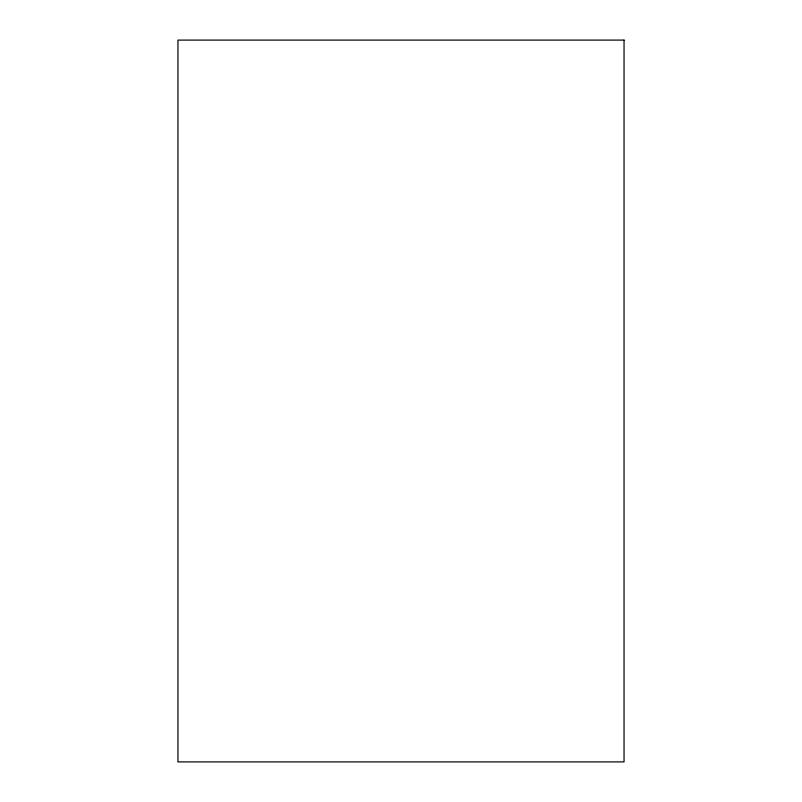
<?xml version="1.0" encoding="UTF-8"?>
<svg xmlns="http://www.w3.org/2000/svg" width="802" height="802" viewBox="0 0 802 802"><rect width="100%" height="100%" fill="white"/><g stroke="black" fill="none" stroke-linecap="round" stroke-linejoin="round"><path stroke-width="1.2" d="M624.046 40.1L177.954 40.1L177.954 761.9L624.046 761.9L624.046 40.1"/></g></svg>
